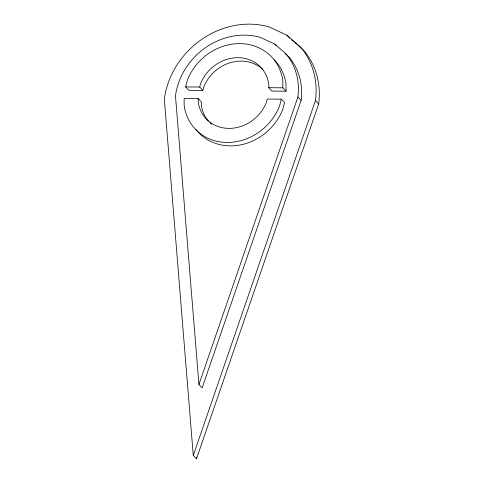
<?xml version="1.0" encoding="UTF-8"?>
<svg xmlns="http://www.w3.org/2000/svg" width="483" height="483" viewBox="0 0 483 483"><rect width="100%" height="100%" fill="white"/><g stroke="black" fill="none" stroke-linecap="round" stroke-linejoin="round"><path stroke-width="0.72" d="M202.884 90.442L188.829 90.309L185.623 86.91L187.489 79.804A52.514 46.495 -43.4 0 1 239.96 43.615A52.514 46.495 -43.4 0 1 282.821 80.697L282.827 87.821L286.033 91.215L271.977 91.088L268.771 87.689L268.765 84.211A37.559 33.255 -43.4 0 0 238.113 57.694A37.559 33.255 -43.4 0 0 200.59 83.577L199.678 87.043L202.884 90.442L203.796 86.97A37.559 33.255 -43.4 0 1 262.927 69.582M198.193 98.574L198.193 101.871A37.559 33.255 -43.4 0 0 228.845 128.387A37.559 33.255 -43.4 0 0 266.368 102.511L267.28 99.039L281.335 99.172L279.47 106.278A52.514 46.495 -43.4 0 1 226.998 142.467A52.514 46.495 -43.4 0 1 184.138 105.391L184.138 98.52L198.193 98.574L201.399 101.973L201.399 105.27A37.559 33.255 -43.4 0 0 208.457 121.197M198.924 384.486L297.902 97.011A65.145 57.676 -43.4 0 0 285.652 53.492L274.803 44.11L260.295 37.372A65.145 57.676 -43.4 0 0 175.474 95.869L198.924 384.486L202.136 387.885L301.108 100.41A65.145 57.676 -43.4 0 0 288.864 56.891L285.067 53.607M193.278 455.451L315.465 100.542A80.426 71.206 -43.4 0 0 300.348 46.815L286.95 35.229L269.037 26.909A80.426 71.206 -43.4 0 0 164.329 99.13L193.278 455.451L196.484 458.85L318.671 103.942A80.426 71.206 -43.4 0 0 303.553 50.214L297.975 45.39M185.623 86.91L199.678 87.043M268.771 87.689L282.827 87.821M291.279 39.594L293.507 41.526M294.624 42.492L296.858 44.424M286.95 35.229L289.703 38.145M274.803 44.11L276.179 45.565M315.465 100.542L318.671 103.942M297.902 97.011L301.108 100.41M281.335 99.172L284.547 102.571L282.676 109.677A52.514 46.495 -43.4 0 1 242.068 144.568A52.514 46.495 -43.4 0 1 195.863 129.408M196.364 457.347L196.484 458.85M286.033 91.215L286.033 84.09A52.514 46.495 -43.4 0 0 274.229 59.723M211.53 124.282A37.559 33.255 -43.4 0 1 209.93 122.791"/></g></svg>
